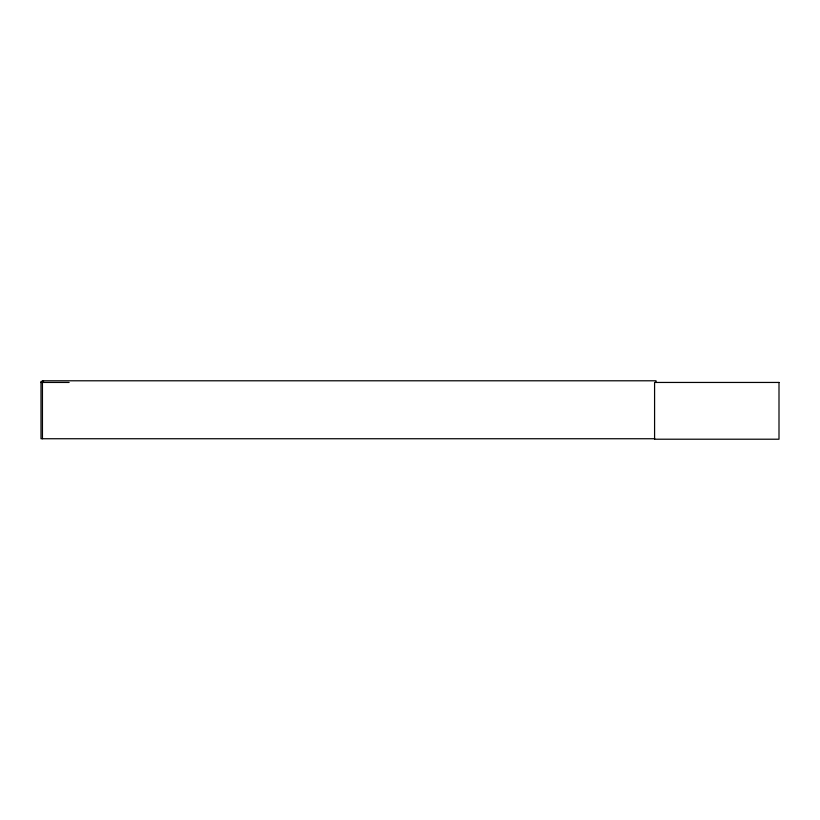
<?xml version="1.0" encoding="UTF-8"?>
<svg xmlns="http://www.w3.org/2000/svg" width="820" height="820" viewBox="0 0 820 820"><rect width="100%" height="100%" fill="white"/><g stroke="black" fill="none" stroke-linecap="round" stroke-linejoin="round"><path stroke-width="1.23" d="M43.562 381.382L41 381.382L41 438.741L654.749 438.741M41 382.448L69.126 382.448M656.031 382.448L656.031 380.787L42.445 380.787L42.445 438.741M779 382.448L654.585 382.448L654.585 439.212L779 439.212L779 382.448"/></g></svg>
